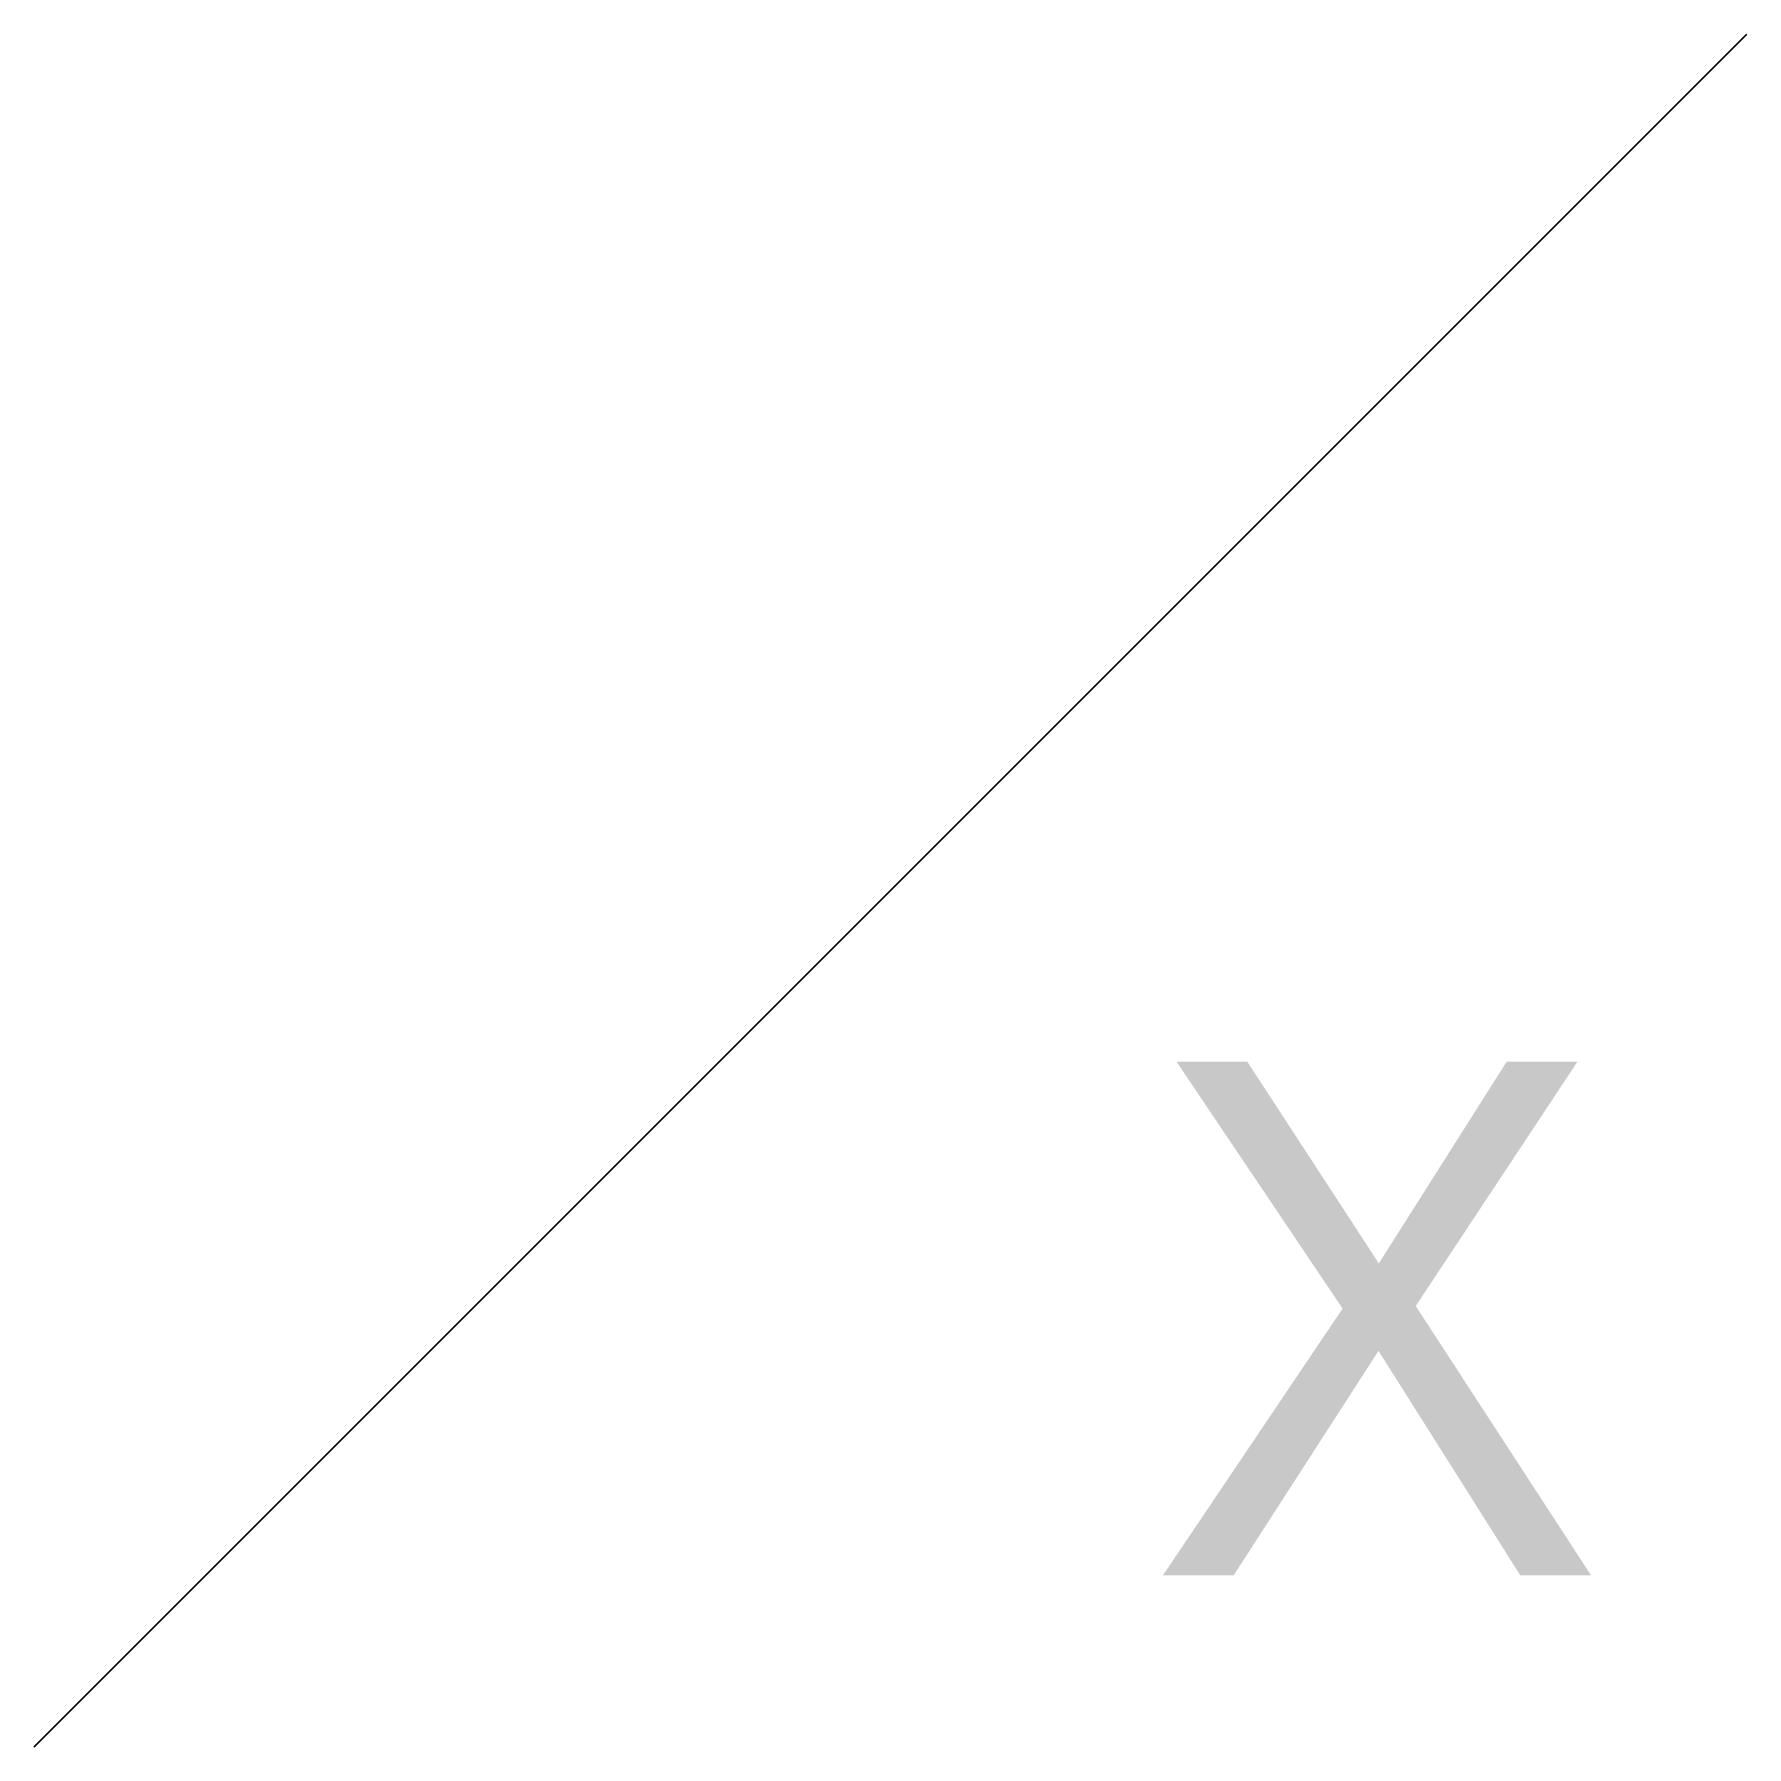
# Model space of a CAD drawing. Header units: millimetres. Extents: x 0 to 0.002, y 0 to 0.002.
import ezdxf

# ---------------------------------------------------------------- set-up
doc = ezdxf.new("R2010")
doc.units = ezdxf.units.MM

msp = doc.modelspace()

# ---------------------------------------------------------------- linework, layer by layer
msp.add_line((0, 0), (0.002, 0.002))

# ---------------------------------------------------------------- texts
msp.add_text('X', height=0.0006).set_placement((0.0013, 0.0002))

doc.saveas('drawing.dxf')
